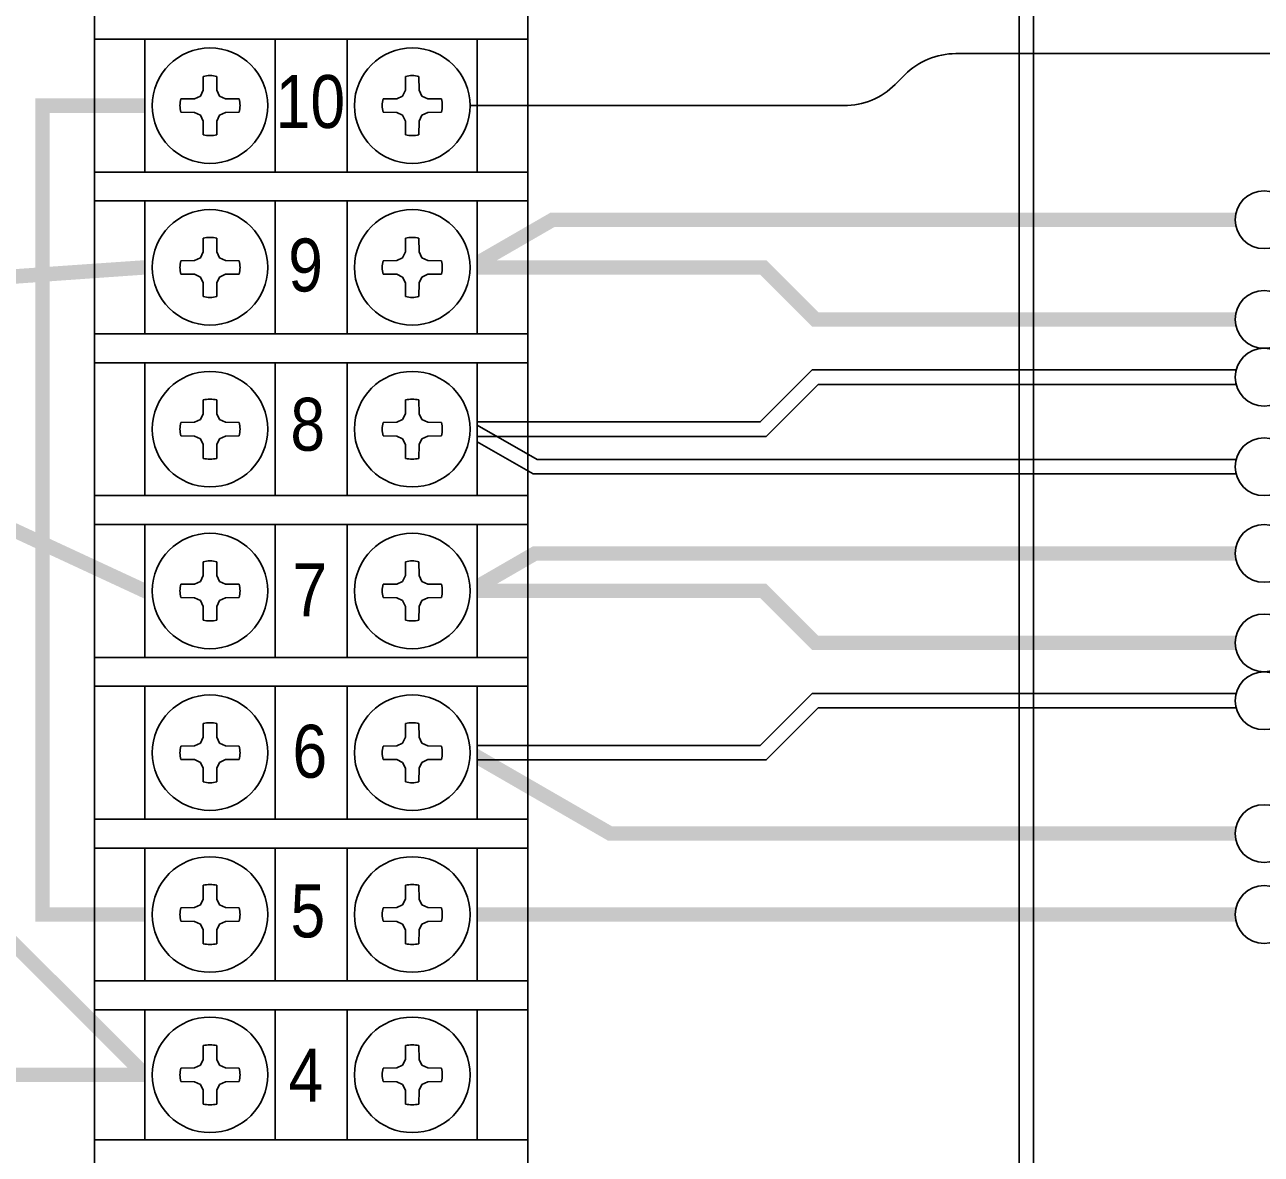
# Model space of a CAD drawing. Units: millimetres, scale not verified. Extents: x -1248 to 1240, y -219 to 343.
# Drawn here: x -1036.8 to -951.2, y 33 to 111.2 of the extents above; entities that cross this region are included whole.
import ezdxf
from ezdxf.enums import TextEntityAlignment as Align

# ---------------------------------------------------------------- set-up
doc = ezdxf.new("R2010")
doc.units = ezdxf.units.MM
doc.header["$LTSCALE"] = 2
doc.layers.add('0-0', color=4, linetype='Continuous')
doc.styles.add('ＭＳ Ｐゴシック', font='')
doc.styles.get('ＭＳ Ｐゴシック').set_extended_font_data('MS PGothic')

msp = doc.modelspace()

# ---------------------------------------------------------------- linework, layer by layer
at = {"layer": '0-0', "color": 7}
for p, q in [((-967.987, -37.58), (-967.987, 172.42)), ((-966.987, -37.58), (-966.987, 172.42)), ((-1031.987, 146.42), (-1031.987, 43.22)), ((-1001.987, 146.42), (-1001.987, 43.22)), ((-972.362, 109.22), (-905.895, 109.22)), ((-976.569, 107.084), (-975.898, 107.755)), ((-980.104, 105.62), (-1005.987, 105.62)), ((-1031.987, 43.22), (-1031.987, -12.58)), ((-1001.987, 43.22), (-1001.987, -12.58))]:
    msp.add_line(p, q, dxfattribs=at)
at = {"layer": '0-0'}
for p, q in [((-1031.987, 110.22), (-1001.987, 110.22)), ((-1028.487, 110.22), (-1028.487, 101.02)), ((-1019.487, 110.22), (-1019.487, 101.02)), ((-1019.487, 110.22), (-1019.487, 101.02)), ((-1014.487, 110.22), (-1014.487, 101.02)), ((-1005.487, 110.22), (-1005.487, 101.02)), ((-1024.464, 106.691), (-1024.45, 107.645)), ((-1023.51, 106.691), (-1023.524, 107.645)), ((-1010.464, 106.691), (-1010.45, 107.645)), ((-1009.51, 106.691), (-1009.524, 107.645)), ((-1025.058, 106.097), (-1024.653, 106.285)), ((-1024.464, 106.691), (-1024.653, 106.285)), ((-1023.51, 106.691), (-1023.321, 106.285)), ((-1022.916, 106.097), (-1023.321, 106.285)), ((-1011.058, 106.097), (-1010.653, 106.285)), ((-1010.464, 106.691), (-1010.653, 106.285)), ((-1009.51, 106.691), (-1009.321, 106.285)), ((-1008.916, 106.097), (-1009.321, 106.285)), ((-1025.058, 106.097), (-1026.012, 106.083)), ((-1022.916, 106.097), (-1021.962, 106.083)), ((-1011.058, 106.097), (-1012.012, 106.083)), ((-1008.916, 106.097), (-1007.962, 106.083)), ((-1025.058, 105.142), (-1026.012, 105.157)), ((-1025.058, 105.142), (-1024.653, 104.954)), ((-1024.464, 104.548), (-1024.653, 104.954)), ((-1024.464, 104.548), (-1024.45, 103.595)), ((-1023.51, 104.548), (-1023.524, 103.595)), ((-1023.51, 104.548), (-1023.321, 104.954)), ((-1022.916, 105.142), (-1023.321, 104.954)), ((-1022.916, 105.142), (-1021.962, 105.157)), ((-1011.058, 105.142), (-1012.012, 105.157)), ((-1011.058, 105.142), (-1010.653, 104.954)), ((-1010.464, 104.548), (-1010.653, 104.954)), ((-1010.464, 104.548), (-1010.45, 103.595)), ((-1009.51, 104.548), (-1009.524, 103.595)), ((-1009.51, 104.548), (-1009.321, 104.954)), ((-1008.916, 105.142), (-1009.321, 104.954)), ((-1008.916, 105.142), (-1007.962, 105.157)), ((-1031.987, 101.02), (-1001.987, 101.02)), ((-1031.987, 99.02), (-1001.987, 99.02)), ((-1028.487, 89.82), (-1028.487, 99.02)), ((-1019.487, 89.82), (-1019.487, 99.02)), ((-1019.487, 89.82), (-1019.487, 99.02)), ((-1014.487, 89.82), (-1014.487, 99.02)), ((-1005.487, 89.82), (-1005.487, 99.02)), ((-1024.464, 95.491), (-1024.45, 96.445)), ((-1023.51, 95.491), (-1023.524, 96.445)), ((-1010.464, 95.491), (-1010.45, 96.445)), ((-1009.51, 95.491), (-1009.524, 96.445)), ((-1025.058, 94.897), (-1024.653, 95.085)), ((-1024.464, 95.491), (-1024.653, 95.085)), ((-1023.51, 95.491), (-1023.321, 95.085)), ((-1022.916, 94.897), (-1023.321, 95.085)), ((-1011.058, 94.897), (-1010.653, 95.085)), ((-1010.464, 95.491), (-1010.653, 95.085)), ((-1009.51, 95.491), (-1009.321, 95.085)), ((-1008.916, 94.897), (-1009.321, 95.085)), ((-1025.058, 94.897), (-1026.012, 94.883)), ((-1022.916, 94.897), (-1021.962, 94.883)), ((-1011.058, 94.897), (-1012.012, 94.883)), ((-1008.916, 94.897), (-1007.962, 94.883)), ((-1025.058, 93.942), (-1026.012, 93.957)), ((-1025.058, 93.942), (-1024.653, 93.754)), ((-1024.464, 93.348), (-1024.653, 93.754)), ((-1024.464, 93.348), (-1024.45, 92.395)), ((-1023.51, 93.348), (-1023.524, 92.395)), ((-1023.51, 93.348), (-1023.321, 93.754)), ((-1022.916, 93.942), (-1023.321, 93.754)), ((-1022.916, 93.942), (-1021.962, 93.957)), ((-1011.058, 93.942), (-1012.012, 93.957)), ((-1011.058, 93.942), (-1010.653, 93.754)), ((-1010.464, 93.348), (-1010.653, 93.754)), ((-1010.464, 93.348), (-1010.45, 92.395)), ((-1009.51, 93.348), (-1009.524, 92.395)), ((-1009.51, 93.348), (-1009.321, 93.754)), ((-1008.916, 93.942), (-1009.321, 93.754)), ((-1008.916, 93.942), (-1007.962, 93.957)), ((-1031.987, 89.82), (-1001.987, 89.82)), ((-1031.987, 87.82), (-1001.987, 87.82)), ((-1028.487, 78.62), (-1028.487, 87.82)), ((-1019.487, 78.62), (-1019.487, 87.82)), ((-1019.487, 78.62), (-1019.487, 87.82)), ((-1014.487, 78.62), (-1014.487, 87.82)), ((-1005.487, 78.62), (-1005.487, 87.82)), ((-952.969, 87.32), (-982.305, 87.32)), ((-985.491, 82.72), (-981.891, 86.32)), ((-952.969, 86.32), (-981.891, 86.32)), ((-1024.464, 84.291), (-1024.45, 85.245)), ((-1023.51, 84.291), (-1023.524, 85.245)), ((-1010.464, 84.291), (-1010.45, 85.245)), ((-1009.51, 84.291), (-1009.524, 85.245)), ((-1025.058, 83.697), (-1024.653, 83.885)), ((-1024.464, 84.291), (-1024.653, 83.885)), ((-1023.51, 84.291), (-1023.321, 83.885)), ((-1022.916, 83.697), (-1023.321, 83.885)), ((-1011.058, 83.697), (-1010.653, 83.885)), ((-1010.464, 84.291), (-1010.653, 83.885)), ((-1009.51, 84.291), (-1009.321, 83.885)), ((-1008.916, 83.697), (-1009.321, 83.885)), ((-1025.058, 83.697), (-1026.012, 83.683)), ((-1022.916, 83.697), (-1021.962, 83.683)), ((-1011.058, 83.697), (-1012.012, 83.683)), ((-1008.916, 83.697), (-1007.962, 83.683)), ((-1005.487, 83.508), (-1001.35, 81.12)), ((-1025.058, 82.742), (-1026.012, 82.757)), ((-1025.058, 82.742), (-1024.653, 82.554)), ((-1024.464, 82.148), (-1024.653, 82.554)), ((-1023.51, 82.148), (-1023.321, 82.554)), ((-1022.916, 82.742), (-1023.321, 82.554)), ((-1022.916, 82.742), (-1021.962, 82.757)), ((-1011.058, 82.742), (-1012.012, 82.757)), ((-1011.058, 82.742), (-1010.653, 82.554)), ((-1010.464, 82.148), (-1010.653, 82.554)), ((-1009.51, 82.148), (-1009.321, 82.554)), ((-1008.916, 82.742), (-1009.321, 82.554)), ((-1008.916, 82.742), (-1007.962, 82.757)), ((-1005.487, 82.72), (-985.491, 82.72)), ((-1024.464, 82.148), (-1024.45, 81.195)), ((-1023.51, 82.148), (-1023.524, 81.195)), ((-1010.464, 82.148), (-1010.45, 81.195)), ((-1009.51, 82.148), (-1009.524, 81.195)), ((-1001.35, 81.12), (-952.969, 81.12)), ((-1031.987, 78.62), (-1001.987, 78.62)), ((-1031.987, 76.62), (-1001.987, 76.62)), ((-1028.487, 76.62), (-1028.487, 67.42)), ((-1019.487, 76.62), (-1019.487, 67.92)), ((-1014.487, 76.62), (-1014.487, 67.42)), ((-1005.487, 76.62), (-1005.487, 67.42)), ((-1019.487, 76.12), (-1019.487, 67.42)), ((-1024.464, 73.091), (-1024.45, 74.045)), ((-1023.51, 73.091), (-1023.524, 74.045)), ((-1010.464, 73.091), (-1010.45, 74.045)), ((-1009.51, 73.091), (-1009.524, 74.045)), ((-1024.464, 73.091), (-1024.653, 72.685)), ((-1023.51, 73.091), (-1023.321, 72.685)), ((-1010.464, 73.091), (-1010.653, 72.685)), ((-1009.51, 73.091), (-1009.321, 72.685)), ((-1025.058, 72.497), (-1026.012, 72.483)), ((-1025.058, 72.497), (-1024.653, 72.685)), ((-1022.916, 72.497), (-1023.321, 72.685)), ((-1022.916, 72.497), (-1021.962, 72.483)), ((-1011.058, 72.497), (-1012.012, 72.483)), ((-1011.058, 72.497), (-1010.653, 72.685)), ((-1008.916, 72.497), (-1009.321, 72.685)), ((-1008.916, 72.497), (-1007.962, 72.483)), ((-1025.058, 71.542), (-1026.012, 71.557)), ((-1025.058, 71.542), (-1024.653, 71.354)), ((-1024.464, 70.948), (-1024.653, 71.354)), ((-1023.51, 70.948), (-1023.321, 71.354)), ((-1022.916, 71.542), (-1023.321, 71.354)), ((-1022.916, 71.542), (-1021.962, 71.557)), ((-1011.058, 71.542), (-1012.012, 71.557)), ((-1011.058, 71.542), (-1010.653, 71.354)), ((-1010.464, 70.948), (-1010.653, 71.354)), ((-1009.51, 70.948), (-1009.321, 71.354)), ((-1008.916, 71.542), (-1009.321, 71.354)), ((-1008.916, 71.542), (-1007.962, 71.557)), ((-1024.464, 70.948), (-1024.45, 69.995)), ((-1023.51, 70.948), (-1023.524, 69.995)), ((-1010.464, 70.948), (-1010.45, 69.995)), ((-1009.51, 70.948), (-1009.524, 69.995)), ((-1031.987, 67.42), (-1001.987, 67.42)), ((-1031.987, 65.42), (-1001.987, 65.42)), ((-1028.487, 65.42), (-1028.487, 56.22)), ((-1019.487, 65.42), (-1019.487, 56.72)), ((-1014.487, 65.42), (-1014.487, 56.22)), ((-1005.487, 65.42), (-1005.487, 56.22)), ((-1019.487, 64.92), (-1019.487, 56.22)), ((-985.905, 61.32), (-982.305, 64.92)), ((-952.969, 64.92), (-982.305, 64.92)), ((-952.969, 63.92), (-981.891, 63.92)), ((-1024.464, 61.891), (-1024.45, 62.845)), ((-1023.51, 61.891), (-1023.524, 62.845)), ((-1010.464, 61.891), (-1010.45, 62.845)), ((-1009.51, 61.891), (-1009.524, 62.845)), ((-1024.464, 61.891), (-1024.653, 61.485)), ((-1023.51, 61.891), (-1023.321, 61.485)), ((-1010.464, 61.891), (-1010.653, 61.485)), ((-1009.51, 61.891), (-1009.321, 61.485)), ((-1025.058, 61.297), (-1026.012, 61.283)), ((-1025.058, 61.297), (-1024.653, 61.485)), ((-1022.916, 61.297), (-1023.321, 61.485)), ((-1022.916, 61.297), (-1021.962, 61.283)), ((-1011.058, 61.297), (-1012.012, 61.283)), ((-1011.058, 61.297), (-1010.653, 61.485)), ((-1008.916, 61.297), (-1009.321, 61.485)), ((-1008.916, 61.297), (-1007.962, 61.283)), ((-1005.487, 61.32), (-985.905, 61.32)), ((-1025.058, 60.342), (-1026.012, 60.357)), ((-1025.058, 60.342), (-1024.653, 60.154)), ((-1024.464, 59.748), (-1024.653, 60.154)), ((-1023.51, 59.748), (-1023.321, 60.154)), ((-1022.916, 60.342), (-1023.321, 60.154)), ((-1022.916, 60.342), (-1021.962, 60.357)), ((-1011.058, 60.342), (-1012.012, 60.357)), ((-1011.058, 60.342), (-1010.653, 60.154)), ((-1010.464, 59.748), (-1010.653, 60.154)), ((-1009.51, 59.748), (-1009.321, 60.154)), ((-1008.916, 60.342), (-1009.321, 60.154)), ((-1008.916, 60.342), (-1007.962, 60.357)), ((-1024.464, 59.748), (-1024.45, 58.795)), ((-1023.51, 59.748), (-1023.524, 58.795)), ((-1010.464, 59.748), (-1010.45, 58.795)), ((-1009.51, 59.748), (-1009.524, 58.795)), ((-1031.987, 56.22), (-1001.987, 56.22)), ((-1031.987, 54.22), (-1001.987, 54.22)), ((-1028.487, 54.22), (-1028.487, 45.02)), ((-1019.487, 54.22), (-1019.487, 45.52)), ((-1014.487, 54.22), (-1014.487, 45.02)), ((-1005.487, 54.22), (-1005.487, 45.02)), ((-1019.487, 53.72), (-1019.487, 45.02)), ((-1024.464, 50.691), (-1024.45, 51.645)), ((-1023.51, 50.691), (-1023.524, 51.645)), ((-1010.464, 50.691), (-1010.45, 51.645)), ((-1009.51, 50.691), (-1009.524, 51.645)), ((-1024.464, 50.691), (-1024.653, 50.285)), ((-1023.51, 50.691), (-1023.321, 50.285)), ((-1010.464, 50.691), (-1010.653, 50.285)), ((-1009.51, 50.691), (-1009.321, 50.285)), ((-1025.058, 50.097), (-1026.012, 50.083)), ((-1025.058, 50.097), (-1024.653, 50.285)), ((-1022.916, 50.097), (-1023.321, 50.285)), ((-1022.916, 50.097), (-1021.962, 50.083)), ((-1011.058, 50.097), (-1012.012, 50.083)), ((-1011.058, 50.097), (-1010.653, 50.285)), ((-1008.916, 50.097), (-1009.321, 50.285)), ((-1008.916, 50.097), (-1007.962, 50.083)), ((-1025.058, 49.142), (-1026.012, 49.157)), ((-1025.058, 49.142), (-1024.653, 48.954)), ((-1024.464, 48.548), (-1024.653, 48.954)), ((-1023.51, 48.548), (-1023.321, 48.954)), ((-1022.916, 49.142), (-1023.321, 48.954)), ((-1022.916, 49.142), (-1021.962, 49.157)), ((-1011.058, 49.142), (-1012.012, 49.157)), ((-1011.058, 49.142), (-1010.653, 48.954)), ((-1010.464, 48.548), (-1010.653, 48.954)), ((-1009.51, 48.548), (-1009.321, 48.954)), ((-1008.916, 49.142), (-1009.321, 48.954)), ((-1008.916, 49.142), (-1007.962, 49.157)), ((-1024.464, 48.548), (-1024.45, 47.595)), ((-1023.51, 48.548), (-1023.524, 47.595)), ((-1010.464, 48.548), (-1010.45, 47.595)), ((-1009.51, 48.548), (-1009.524, 47.595)), ((-1031.987, 45.02), (-1001.987, 45.02)), ((-1031.987, 43.02), (-1001.987, 43.02)), ((-1028.487, 43.02), (-1028.487, 34.02)), ((-1019.487, 43.02), (-1019.487, 34.42)), ((-1014.487, 43.02), (-1014.487, 34.02)), ((-1005.487, 43.02), (-1005.487, 34.02)), ((-1019.487, 42.62), (-1019.487, 34.02)), ((-1024.464, 39.591), (-1024.45, 40.545)), ((-1023.51, 39.591), (-1023.524, 40.545)), ((-1010.464, 39.591), (-1010.45, 40.545)), ((-1009.51, 39.591), (-1009.524, 40.545)), ((-1024.464, 39.591), (-1024.653, 39.185)), ((-1023.51, 39.591), (-1023.321, 39.185)), ((-1010.464, 39.591), (-1010.653, 39.185)), ((-1009.51, 39.591), (-1009.321, 39.185)), ((-1025.058, 38.997), (-1026.012, 38.983)), ((-1025.058, 38.997), (-1024.653, 39.185)), ((-1022.916, 38.997), (-1023.321, 39.185)), ((-1022.916, 38.997), (-1021.962, 38.983)), ((-1011.058, 38.997), (-1012.012, 38.983)), ((-1011.058, 38.997), (-1010.653, 39.185)), ((-1008.916, 38.997), (-1009.321, 39.185)), ((-1008.916, 38.997), (-1007.962, 38.983)), ((-1025.058, 38.042), (-1026.012, 38.057)), ((-1025.058, 38.042), (-1024.653, 37.854)), ((-1024.464, 37.448), (-1024.653, 37.854)), ((-1023.51, 37.448), (-1023.321, 37.854)), ((-1022.916, 38.042), (-1023.321, 37.854)), ((-1022.916, 38.042), (-1021.962, 38.057)), ((-1011.058, 38.042), (-1012.012, 38.057)), ((-1011.058, 38.042), (-1010.653, 37.854)), ((-1010.464, 37.448), (-1010.653, 37.854)), ((-1009.51, 37.448), (-1009.321, 37.854)), ((-1008.916, 38.042), (-1009.321, 37.854)), ((-1008.916, 38.042), (-1007.962, 38.057)), ((-1024.464, 37.448), (-1024.45, 36.495)), ((-1023.51, 37.448), (-1023.524, 36.495)), ((-1010.464, 37.448), (-1010.45, 36.495)), ((-1009.51, 37.448), (-1009.524, 36.495)), ((-1031.987, 34.02), (-1001.987, 34.02))]:
    msp.add_line(p, q, dxfattribs=at)
for points in [[(-1005.487, 83.72), (-985.905, 83.72), (-982.305, 87.32)], [(-1005.487, 82.354), (-1001.618, 80.12), (-952.969, 80.12)], [(-1005.487, 60.32), (-985.491, 60.32), (-981.891, 63.92)]]:
    msp.add_lwpolyline(points, dxfattribs=at)
for centre in [(-1023.987, 105.62), (-1009.987, 105.62), (-1023.987, 94.42), (-1009.987, 94.42), (-1023.987, 83.22), (-1009.987, 83.22), (-1023.987, 72.02), (-1009.987, 72.02), (-1023.987, 60.82), (-1009.987, 60.82), (-1023.987, 49.62), (-1009.987, 49.62), (-1023.987, 38.52), (-1009.987, 38.52)]:
    msp.add_circle(centre, 4, dxfattribs=at)
at = {"layer": '0-0', "color": 7}
for centre in [(-951.033, 97.718), (-951.033, 90.82), (-951.033, 86.82), (-951.033, 80.62), (-951.033, 74.62), (-951.033, 68.42), (-951.033, 64.42), (-951.033, 55.22), (-951.033, 49.62)]:
    msp.add_circle(centre, 2, dxfattribs=at)
for centre, start, end in [((-972.362, 104.22), 90, 135), ((-980.104, 110.62), 270, 315)]:
    msp.add_arc(centre, 5, start, end, dxfattribs=at)
at = {"layer": '0-0'}
for centre, start, end in [((-1023.987, 105.62), 77.11888, 102.88113), ((-1009.987, 105.62), 77.11887, 102.88112), ((-1023.987, 105.62), 167.11888, 192.88113), ((-1023.987, 105.62), 347.11888, 12.88113), ((-1009.987, 105.62), 167.11887, 192.88112), ((-1009.987, 105.62), 347.11887, 12.88112), ((-1023.987, 105.62), 257.11888, 282.88113), ((-1009.987, 105.62), 257.11887, 282.88112), ((-1023.987, 94.42), 77.11887, 102.88112), ((-1009.987, 94.42), 77.11888, 102.88113), ((-1023.987, 94.42), 167.11887, 192.88112), ((-1023.987, 94.42), 347.11887, 12.88112), ((-1009.987, 94.42), 167.11888, 192.88113), ((-1009.987, 94.42), 347.11888, 12.88113), ((-1023.987, 94.42), 257.11887, 282.88112), ((-1009.987, 94.42), 257.11888, 282.88113), ((-1023.987, 83.22), 77.11887, 102.88112), ((-1009.987, 83.22), 77.11888, 102.88113), ((-1023.987, 83.22), 167.11887, 192.88112), ((-1023.987, 83.22), 347.11887, 12.88112), ((-1009.987, 83.22), 167.11888, 192.88113), ((-1009.987, 83.22), 347.11888, 12.88113), ((-1023.987, 83.22), 257.11887, 282.88112), ((-1009.987, 83.22), 257.11888, 282.88113), ((-1023.987, 72.02), 77.11888, 102.88113), ((-1009.987, 72.02), 77.11887, 102.88112), ((-1023.987, 72.02), 167.11888, 192.88113), ((-1023.987, 72.02), 347.11888, 12.88113), ((-1009.987, 72.02), 167.11887, 192.88112), ((-1009.987, 72.02), 347.11887, 12.88112), ((-1023.987, 72.02), 257.11888, 282.88113), ((-1009.987, 72.02), 257.11887, 282.88112), ((-1023.987, 60.82), 77.11888, 102.88113), ((-1009.987, 60.82), 77.11887, 102.88112), ((-1023.987, 60.82), 167.11888, 192.88113), ((-1023.987, 60.82), 347.11888, 12.88113), ((-1009.987, 60.82), 167.11887, 192.88112), ((-1009.987, 60.82), 347.11887, 12.88112), ((-1023.987, 60.82), 257.11888, 282.88113), ((-1009.987, 60.82), 257.11887, 282.88112), ((-1023.987, 49.62), 77.11888, 102.88113), ((-1009.987, 49.62), 77.11887, 102.88112), ((-1023.987, 49.62), 167.11888, 192.88113), ((-1023.987, 49.62), 347.11888, 12.88113), ((-1009.987, 49.62), 167.11887, 192.88112), ((-1009.987, 49.62), 347.11887, 12.88112), ((-1023.987, 49.62), 257.11888, 282.88113), ((-1009.987, 49.62), 257.11887, 282.88112), ((-1023.987, 38.52), 77.11888, 102.88113), ((-1009.987, 38.52), 77.11887, 102.88112), ((-1023.987, 38.52), 167.11888, 192.88113), ((-1023.987, 38.52), 347.11888, 12.88113), ((-1009.987, 38.52), 167.11887, 192.88112), ((-1009.987, 38.52), 347.11887, 12.88112), ((-1023.987, 38.52), 257.11888, 282.88113), ((-1009.987, 38.52), 257.11887, 282.88112)]:
    msp.add_arc(centre, 2.077, start, end, dxfattribs=at)
at = {"layer": '0-0', "color": 1}
for points in [[(-1028.487, 105.12), (-1028.487, 106.12), (-1036.081, 106.12)], [(-1036.081, 106.12), (-1036.081, 49.12), (-1035.081, 105.12)], [(-1036.081, 106.12), (-1035.081, 105.12), (-1028.487, 105.12)], [(-1036.081, 49.12), (-1035.081, 50.12), (-1035.081, 105.12)], [(-1070.487, 92.071), (-1070.487, 90.968), (-1028.487, 72.571), (-1028.487, 71.468)], [(-1001.618, 75.12), (-1005.487, 72.886), (-1001.35, 74.12)], [(-952.969, 74.12), (-952.969, 75.12), (-1001.618, 75.12)], [(-1001.618, 75.12), (-1001.35, 74.12), (-952.969, 74.12)], [(-1005.487, 72.886), (-1005.487, 71.731), (-1001.35, 74.12)], [(-1036.081, 49.12), (-1028.487, 49.12), (-1028.487, 50.12)], [(-1036.081, 49.12), (-1028.487, 50.12), (-1035.081, 50.12)], [(-1005.487, 50.12), (-1005.487, 49.12), (-952.969, 50.12), (-952.969, 49.12)]]:
    msp.add_solid(points, dxfattribs=at)
at = {"layer": '0-0', "color": 72}
for points in [[(-1000.408, 98.218), (-1005.487, 95.286), (-1000.14, 97.218)], [(-952.969, 97.218), (-952.969, 98.218), (-1000.408, 98.218)], [(-1000.408, 98.218), (-1000.14, 97.218), (-952.969, 97.218)], [(-1005.487, 95.286), (-1005.487, 94.131), (-1000.14, 97.218)], [(-1028.487, 94.921), (-1028.487, 93.919), (-1070.487, 92.021), (-1070.487, 91.019)]]:
    msp.add_solid(points, dxfattribs=at)
at = {"layer": '0-0', "color": 3}
for points in [[(-1070.487, 92.021), (-1070.487, 90.968), (-1028.487, 94.921), (-1028.487, 93.919)], [(-1035.173, 45.913), (-1035.88, 45.206), (-1032.345, 43.085), (-1033.052, 42.378)], [(-1029.516, 40.256), (-1030.224, 39.549), (-1029.694, 39.02)], [(-1028.487, 38.02), (-1029.516, 40.256), (-1029.694, 39.02)], [(-1028.487, 38.02), (-1028.487, 39.227), (-1029.516, 40.256)], [(-1038.958, 39.02), (-1038.958, 38.02), (-1034.958, 39.02), (-1034.958, 38.02)], [(-1030.958, 39.02), (-1030.958, 38.02), (-1028.487, 38.02)], [(-1028.487, 38.02), (-1029.694, 39.02), (-1030.958, 39.02)]]:
    msp.add_solid(points, dxfattribs=at)
at = {"layer": '0-0', "color": 7}
for points in [[(-985.491, 94.92), (-1005.487, 94.92), (-1005.487, 93.92)], [(-985.491, 94.92), (-1005.487, 93.92), (-985.905, 93.92)], [(-985.491, 94.92), (-985.905, 93.92), (-982.305, 90.32)], [(-982.305, 90.32), (-981.891, 91.32), (-985.491, 94.92)], [(-982.305, 90.32), (-952.969, 90.32), (-981.891, 91.32)], [(-952.969, 90.32), (-952.969, 91.32), (-981.891, 91.32)], [(-1005.487, 72.52), (-1005.487, 71.52), (-985.905, 71.52)], [(-985.491, 72.52), (-1005.487, 72.52), (-985.905, 71.52)], [(-985.491, 72.52), (-985.905, 71.52), (-982.305, 67.92)], [(-982.305, 67.92), (-981.891, 68.92), (-985.491, 72.52)], [(-982.305, 67.92), (-952.969, 67.92), (-952.969, 68.92)], [(-982.305, 67.92), (-952.969, 68.92), (-981.891, 68.92)], [(-1005.487, 61.108), (-1005.487, 59.954), (-996.422, 54.72)], [(-996.422, 54.72), (-996.154, 55.72), (-1005.487, 61.108)], [(-996.422, 54.72), (-952.969, 54.72), (-952.969, 55.72)], [(-996.422, 54.72), (-952.969, 55.72), (-996.154, 55.72)], [(-1053.893, 42.419), (-1028.487, 18.427), (-1052.893, 42.833)], [(-1053.893, 42.419), (-1028.487, 17.013), (-1028.487, 18.427)]]:
    msp.add_solid(points, dxfattribs=at)
at = {"layer": '0-0', "color": 2}
for points in [[(-1038.002, 48.742), (-1038.709, 48.034), (-1035.173, 45.913), (-1035.88, 45.206)], [(-1032.345, 43.085), (-1033.052, 42.378), (-1029.516, 40.256), (-1030.224, 39.549)], [(-1034.958, 39.02), (-1034.958, 38.02), (-1030.958, 39.02), (-1030.958, 38.02)]]:
    msp.add_solid(points, dxfattribs=at)

# ---------------------------------------------------------------- texts
at = {"layer": '0-0', "style": 'ＭＳ Ｐゴシック', "width": 0.9}
for s, p in [('10', (-1019.438, 102.971)), ('9', (-1018.571, 91.652)), ('8', (-1018.424, 80.627)), ('7', (-1018.277, 69.161)), ('6', (-1018.277, 57.989)), ('5', (-1018.414, 46.934)), ('4', (-1018.555, 35.564))]:
    msp.add_text(s, height=3.666, dxfattribs=at).set_placement(p, align=Align.BOTTOM_LEFT)

doc.saveas('drawing.dxf')
